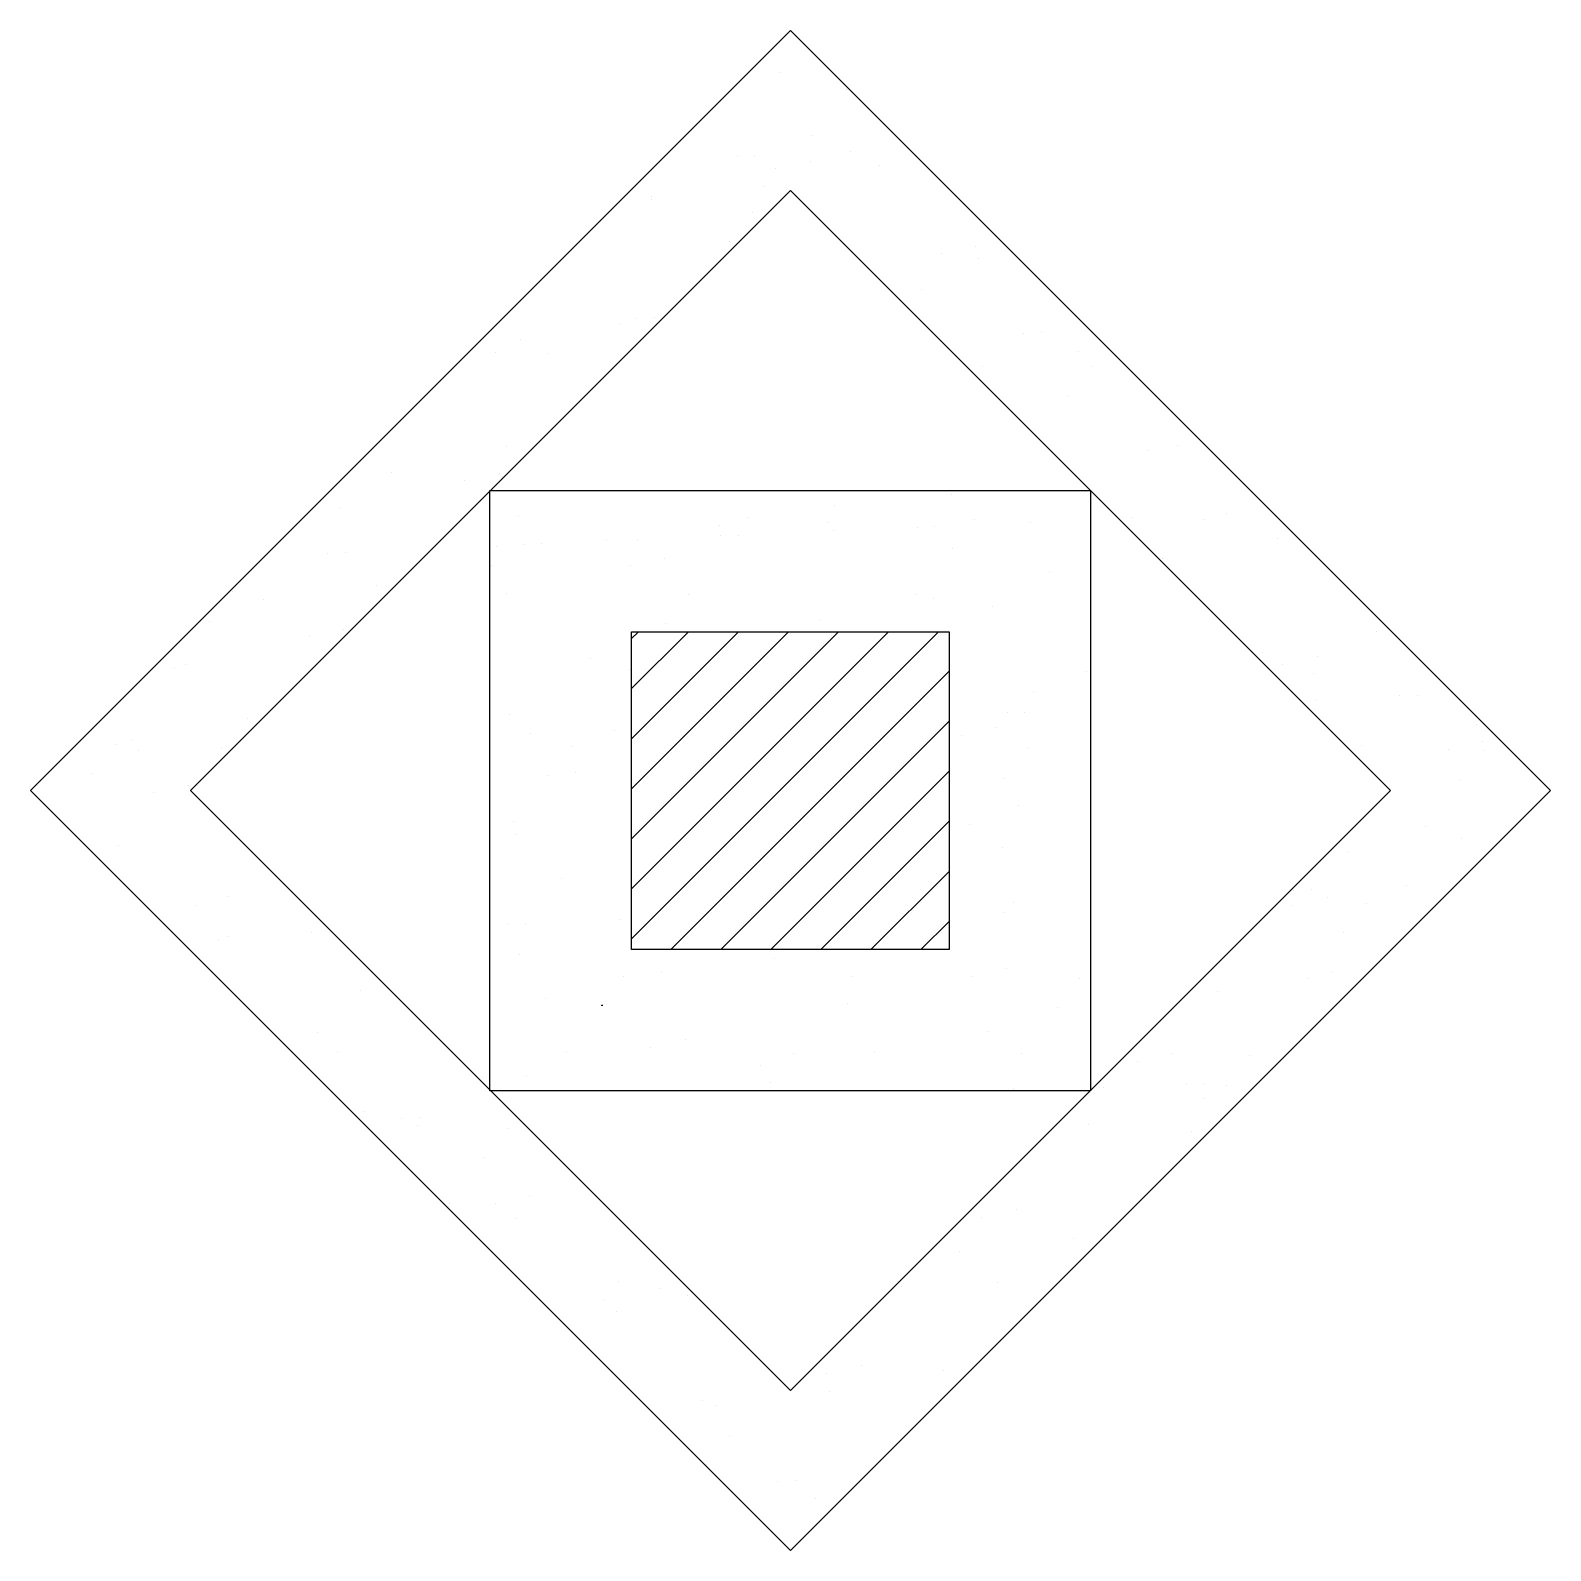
# Model space of a CAD drawing. Extents: x 4500 to 6434, y 4042 to 5977.
import ezdxf

# ---------------------------------------------------------------- set-up
doc = ezdxf.new("R2010")
doc.units = 0
doc.header["$LTSCALE"] = 1000
doc.header["$MEASUREMENT"] = 0
doc.layers.get('0').update_dxf_attribs({"linetype": 'CONTINUOUS'})
doc.layers.add('2D', color=7, linetype='CONTINUOUS')
doc.layers.add('INSERT', color=7, linetype='CONTINUOUS')
doc.styles.add('DIM_FONT', font='SIMPLEX', dxfattribs={"width": 0.8})
doc.styles.add('ROMANS', font='simkai.ttf')

# ---------------------------------------------------------------- blocks, each defined once
blk = doc.blocks.new('*X3')
at = {"color": 0}
for p, q in [((30775.8, -13277), (31169.1, -12883.7)), ((30775.8, -13206.3), (31098.4, -12883.7)), ((30775.8, -13135.6), (31027.7, -12883.7)), ((30775.8, -13064.9), (30957, -12883.7)), ((30775.8, -12994.1), (30886.2, -12883.7)), ((30775.8, -12923.4), (30815.5, -12883.7)), ((30790.8, -13332.6), (31225.1, -12898.4)), ((30861.5, -13332.6), (31225.1, -12969.1)), ((30932.2, -13332.6), (31225.1, -13039.8)), ((31003, -13332.6), (31225.1, -13110.5)), ((31073.7, -13332.6), (31225.1, -13181.2)), ((31144.4, -13332.6), (31225.1, -13252)), ((31215.1, -13332.6), (31225.1, -13322.7))]:
    blk.add_line(p, q, dxfattribs=at)
blk = doc.blocks.new('*X2')
at = {"color": 0}
for p, q in [((30964.7, -12107.6), (30964.7, -12107.6)), ((30993, -12132.7), (30993, -12132.7)), ((31018, -12131.7), (31018, -12131.7)), ((31118.5, -12155), (31118.5, -12155)), ((31086.6, -12196.7), (31086.6, -12196.7)), ((31105.5, -12239.4), (31105.5, -12239.4)), ((31124.7, -12245.5), (31124.7, -12245.5)), ((30944.9, -12258.3), (30944.9, -12258.3)), ((30783, -12287.6), (30783, -12287.6)), ((30900.2, -12295.3), (30900.2, -12295.3)), ((30949, -12284.5), (30949, -12284.5)), ((31246.2, -12371.2), (31246.2, -12371.2)), ((31145.2, -12394.2), (31145.2, -12394.2)), ((31263.1, -12389), (31263.1, -12389)), ((30707.7, -12413.3), (30707.7, -12413.3)), ((30842.5, -12407.4), (30842.5, -12407.4)), ((31183.2, -12404.5), (31183.2, -12404.5)), ((31242.8, -12414.7), (31242.8, -12414.7)), ((30760.8, -12456.2), (30760.8, -12456.2)), ((30600.3, -12475.1), (30600.3, -12475.1)), ((30729.2, -12505.1), (30729.2, -12505.1)), ((31386.9, -12503), (31386.9, -12503)), ((30516.3, -12518.2), (30516.3, -12518.2)), ((30680.4, -12515.9), (30680.4, -12515.9)), ((31417.3, -12524.4), (31417.3, -12524.4)), ((31482.5, -12524), (31482.5, -12524)), ((31368.5, -12535.2), (31368.5, -12535.2)), ((31432.6, -12589.1), (31432.6, -12589.1)), ((30432.9, -12626.9), (30432.9, -12626.9)), ((30579.1, -12636.2), (30579.1, -12636.2)), ((31400.7, -12630.7), (31400.7, -12630.7)), ((31527.6, -12634.8), (31527.6, -12634.8)), ((31525.2, -12645.6), (31525.2, -12645.6)), ((31550.2, -12644.5), (31550.2, -12644.5)), ((31602.7, -12655.2), (31602.7, -12655.2)), ((30416.2, -12672.9), (30416.2, -12672.9)), ((30383, -12691.9), (30383, -12691.9)), ((30414.3, -12694.1), (30414.3, -12694.1)), ((30439.3, -12693), (30439.3, -12693)), ((30557.2, -12687.9), (30557.2, -12687.9)), ((30351, -12733.6), (30351, -12733.6)), ((30460.6, -12736.5), (30460.6, -12736.5)), ((30509.4, -12725.7), (30509.4, -12725.7)), ((31640.3, -12740), (31640.3, -12740)), ((31668.3, -12766.6), (31668.3, -12766.6)), ((30396.3, -12823.6), (30396.3, -12823.6)), ((31607.4, -12826), (31607.4, -12826)), ((30234.4, -12852.9), (30234.4, -12852.9)), ((30267.6, -12842.3), (30267.6, -12842.3)), ((30217.7, -12907.3), (30217.7, -12907.3)), ((31652.5, -12908.1), (31652.5, -12908.1)), ((31677.4, -12907), (31677.4, -12907)), ((31795.3, -12901.9), (31795.3, -12901.9)), ((31809, -12898.3), (31809, -12898.3)), ((30185.7, -12949), (30185.7, -12949)), ((30240.8, -12957.1), (30240.8, -12957.1)), ((30289.6, -12946.3), (30289.6, -12946.3)), ((31796.6, -12958), (31796.6, -12958)), ((31841.6, -12946), (31841.6, -12946)), ((30128.9, -12974.6), (30128.9, -12974.6)), ((30263.8, -12968.8), (30263.8, -12968.8)), ((30288.8, -12967.7), (30288.8, -12967.7)), ((30212.2, -13021.5), (30212.2, -13021.5)), ((30051.7, -13040.4), (30051.7, -13040.4)), ((31949.7, -13030.1), (31949.7, -13030.1)), ((30102.3, -13057.7), (30102.3, -13057.7)), ((31900.1, -13104.9), (31900.1, -13104.9)), ((30052.4, -13122.7), (30052.4, -13122.7)), ((31851.2, -13115.7), (31851.2, -13115.7)), ((31986.4, -13132.4), (31986.4, -13132.4)), ((30020.5, -13164.4), (30020.5, -13164.4)), ((30069.8, -13166.9), (30069.8, -13166.9)), ((30192.4, -13172.2), (30192.4, -13172.2)), ((31804.7, -13169.5), (31804.7, -13169.5)), ((31922.6, -13164.4), (31922.6, -13164.4)), ((31954.5, -13174), (31954.5, -13174)), ((30021, -13177.7), (30021, -13177.7)), ((31929.8, -13180.8), (31929.8, -13180.8)), ((30030.5, -13201.5), (30030.5, -13201.5)), ((31767.9, -13210.2), (31767.9, -13210.2)), ((30256.1, -13237.1), (30256.1, -13237.1)), ((30113.3, -13243.4), (30113.3, -13243.4)), ((30138.3, -13242.3), (30138.3, -13242.3)), ((30260.2, -13273.7), (30260.2, -13273.7)), ((31871.1, -13282.7), (31871.1, -13282.7)), ((30255.1, -13297.7), (30255.1, -13297.7)), ((30304, -13286.9), (30304, -13286.9)), ((30333.1, -13304), (30333.1, -13304)), ((31856, -13286.5), (31856, -13286.5)), ((31680.3, -13325.5), (31680.3, -13325.5)), ((30171.2, -13333.3), (30171.2, -13333.3)), ((31631.4, -13336.3), (31631.4, -13336.3)), ((31821.1, -13347.7), (31821.1, -13347.7)), ((31745.7, -13378.7), (31745.7, -13378.7)), ((31789.2, -13389.4), (31789.2, -13389.4)), ((31585.2, -13397.6), (31585.2, -13397.6)), ((30473.8, -13435.8), (30473.8, -13435.8)), ((31629.2, -13445.2), (31629.2, -13445.2)), ((31654.2, -13444.2), (31654.2, -13444.2)), ((30311.9, -13465.1), (30311.9, -13465.1)), ((30416.4, -13491.7), (30416.4, -13491.7)), ((30518.3, -13493.8), (30518.3, -13493.8)), ((30383.4, -13499.6), (30383.4, -13499.6)), ((31636.2, -13507.1), (31636.2, -13507.1)), ((31411.6, -13556.9), (31411.6, -13556.9)), ((31460.5, -13546.1), (31460.5, -13546.1)), ((31564, -13558.7), (31564, -13558.7)), ((30452.6, -13596.9), (30452.6, -13596.9)), ((30494.1, -13588.5), (30494.1, -13588.5)), ((31401.1, -13595.5), (31401.1, -13595.5)), ((30606.2, -13666), (30606.2, -13666)), ((30574.3, -13707.7), (30574.3, -13707.7)), ((30728.2, -13708.4), (30728.2, -13708.4)), ((30593.3, -13728.7), (30593.3, -13728.7)), ((31343.8, -13725.8), (31343.8, -13725.8)), ((31416.4, -13727.7), (31416.4, -13727.7)), ((30645.5, -13756.3), (30645.5, -13756.3)), ((30670.5, -13755.2), (30670.5, -13755.2)), ((30788.3, -13750), (30788.3, -13750)), ((31381.2, -13746.2), (31381.2, -13746.2)), ((31191.8, -13777.5), (31191.8, -13777.5)), ((31219.3, -13775.5), (31219.3, -13775.5)), ((31240.7, -13766.7), (31240.7, -13766.7)), ((30814, -13817), (30814, -13817)), ((30734, -13860.5), (30734, -13860.5)), ((30737.9, -13878.2), (30737.9, -13878.2)), ((30786.7, -13867.3), (30786.7, -13867.3)), ((31085.6, -13884.6), (31085.6, -13884.6)), ((31053.6, -13926.3), (31053.6, -13926.3)), ((31196.6, -13948.3), (31196.6, -13948.3)), ((31197.1, -13944), (31197.1, -13944)), ((31036.6, -13962.9), (31036.6, -13962.9)), ((30874.7, -13992.3), (30874.7, -13992.3)), ((31020.8, -13987.3), (31020.8, -13987.3)), ((30915.6, -14012.5), (30915.6, -14012.5)), ((30972, -13998.1), (30972, -13998.1)), ((31050.4, -14006.6), (31050.4, -14006.6)), ((31075.4, -14005.5), (31075.4, -14005.5)), ((30970.2, -14035), (30970.2, -14035)), ((30920.3, -14100), (30920.3, -14100)), ((31015.4, -14124.1), (31015.4, -14124.1))]:
    blk.add_line(p, q, dxfattribs=at)
blk = doc.blocks.new('*X1')
at = {"color": 0}
for p, q in [((30685.1, -12686.7), (30685.1, -12686.7)), ((31027.6, -12695.1), (31027.6, -12695.1)), ((31042.2, -12719.7), (31042.2, -12719.7)), ((31373.3, -12706.1), (31373.3, -12706.1)), ((30672.6, -12736.2), (30672.6, -12736.2)), ((30881.7, -12738.6), (30881.7, -12738.6)), ((30995.7, -12736.8), (30995.7, -12736.8)), ((31197.5, -12745), (31197.5, -12745)), ((31317.3, -12739.4), (31317.3, -12739.4)), ((30719.8, -12768), (30719.8, -12768)), ((31148.7, -12755.8), (31148.7, -12755.8)), ((30622.7, -12801.2), (30622.7, -12801.2)), ((30919.3, -12806.7), (30919.3, -12806.7)), ((31267.3, -12804.4), (31267.3, -12804.4)), ((31345.8, -12814.8), (31345.8, -12814.8)), ((30590.7, -12842.9), (30590.7, -12842.9)), ((30743.6, -12845.7), (30743.6, -12845.7)), ((30912.3, -12845.5), (30912.3, -12845.5)), ((31182.9, -12851.5), (31182.9, -12851.5)), ((31235.4, -12846.1), (31235.4, -12846.1)), ((30694.7, -12856.5), (30694.7, -12856.5)), ((31022.4, -12870.4), (31022.4, -12870.4)), ((31382.9, -12875.8), (31382.9, -12875.8)), ((30697.6, -12936.5), (30697.6, -12936.5)), ((31239.9, -12926.1), (31239.9, -12926.1)), ((31374.7, -12920.2), (31374.7, -12920.2)), ((31399.7, -12919.2), (31399.7, -12919.2)), ((30684.4, -12950.4), (30684.4, -12950.4)), ((31323.6, -12983.3), (31323.6, -12983.3)), ((30699.5, -13027.3), (30699.5, -13027.3)), ((31387.6, -13046.6), (31387.6, -13046.6)), ((30747, -13060.9), (30747, -13060.9)), ((31391.7, -13064.1), (31391.7, -13064.1)), ((30677.7, -13087.2), (30677.7, -13087.2)), ((30697.1, -13125.9), (30697.1, -13125.9)), ((31303.8, -13134), (31303.8, -13134)), ((31341.8, -13129.1), (31341.8, -13129.1)), ((30665.1, -13167.6), (30665.1, -13167.6)), ((31309.8, -13170.8), (31309.8, -13170.8)), ((30709.1, -13197), (30709.1, -13197)), ((30757.9, -13186.2), (30757.9, -13186.2)), ((31249.2, -13193.8), (31249.2, -13193.8)), ((31367.1, -13188.6), (31367.1, -13188.6)), ((30668.8, -13219.1), (30668.8, -13219.1)), ((30693.7, -13218), (30693.7, -13218)), ((31397.3, -13216.4), (31397.3, -13216.4)), ((30656.5, -13248.3), (30656.5, -13248.3)), ((30581.7, -13276.3), (30581.7, -13276.3)), ((31226.4, -13279.5), (31226.4, -13279.5)), ((31282.6, -13295.1), (31282.6, -13295.1)), ((31176.5, -13344.5), (31176.5, -13344.5)), ((30713.9, -13367.9), (30713.9, -13367.9)), ((30959.1, -13350.8), (30959.1, -13350.8)), ((30797.2, -13380.1), (30797.2, -13380.1)), ((30821.4, -13385.6), (30821.4, -13385.6)), ((31144.5, -13386.2), (31144.5, -13386.2)), ((31402, -13387.2), (31402, -13387.2)), ((30634.3, -13416.9), (30634.3, -13416.9)), ((31226.3, -13426.1), (31226.3, -13426.1)), ((31423.3, -13426.9), (31423.3, -13426.9)), ((30771.5, -13450.6), (30771.5, -13450.6)), ((31177.5, -13437), (31177.5, -13437)), ((31376.4, -13456.3), (31376.4, -13456.3)), ((31416.2, -13453.8), (31416.2, -13453.8)), ((30938.9, -13475.4), (30938.9, -13475.4)), ((31073.7, -13469.5), (31073.7, -13469.5)), ((31098.7, -13468.4), (31098.7, -13468.4)), ((31216.6, -13463.3), (31216.6, -13463.3)), ((31260.4, -13463.7), (31260.4, -13463.7)), ((31351.5, -13457.4), (31351.5, -13457.4)), ((30661.1, -13487.5), (30661.1, -13487.5)), ((30739.5, -13492.3), (30739.5, -13492.3)), ((30796, -13481.6), (30796, -13481.6)), ((30821, -13480.5), (30821, -13480.5)), ((30948, -13487.8), (30948, -13487.8)), ((31061.1, -13494.9), (31061.1, -13494.9)), ((31099.8, -13482.6), (31099.8, -13482.6)), ((31384.2, -13495.5), (31384.2, -13495.5)), ((30937.9, -13511.9), (30937.9, -13511.9)), ((30772.3, -13526.8), (30772.3, -13526.8))]:
    blk.add_line(p, q, dxfattribs=at)
blk = doc.blocks.new('PH31')
at = {"layer": '2D', "color": 0}
for points in [[(0, 0), (-967.3, 967.3), (0, 1934.6), (967.3, 967.3)], [(0, 203.6), (-763.7, 967.3), (0, 1731), (763.7, 967.3)], [(-381.8, 585.5), (-381.8, 1349.6), (382.5, 1349.6), (382.5, 585.5)], [(-201.8, 765.5), (-201.8, 1169.6), (202.5, 1169.6), (202.5, 765.5)]]:
    blk.add_lwpolyline(points, close=True, dxfattribs=at)
at = {"layer": '2D', "color": 0, "xscale": 0.9, "yscale": 0.9, "zscale": 0.9}
for name in ['*X2', '*X1', '*X3']:
    blk.add_blockref(name, (-27900, 12764.9), dxfattribs=at)

msp = doc.modelspace()

# ---------------------------------------------------------------- block references
at = {"layer": 'INSERT', "color": 5, "rotation": 180}
msp.add_blockref('PH31', (5467, 5976.6), dxfattribs=at)

# ---------------------------------------------------------------- texts
at = {"color": 5, "style": 'ROMANS', "flags": 9}
for tag in ['YSIZE', 'XSIZE']:
    msp.add_attdef(tag, (5566.5, 5058.6), '1500', height=0.5, dxfattribs=at)
at = {"color": 5, "style": 'DIM_FONT', "width": 0.8, "flags": 9}
for tag in ['YSIZE', 'XSIZE']:
    msp.add_attdef(tag, (5226.5, 4735.7), '1500', height=0.5, dxfattribs=at)

doc.saveas('drawing.dxf')
